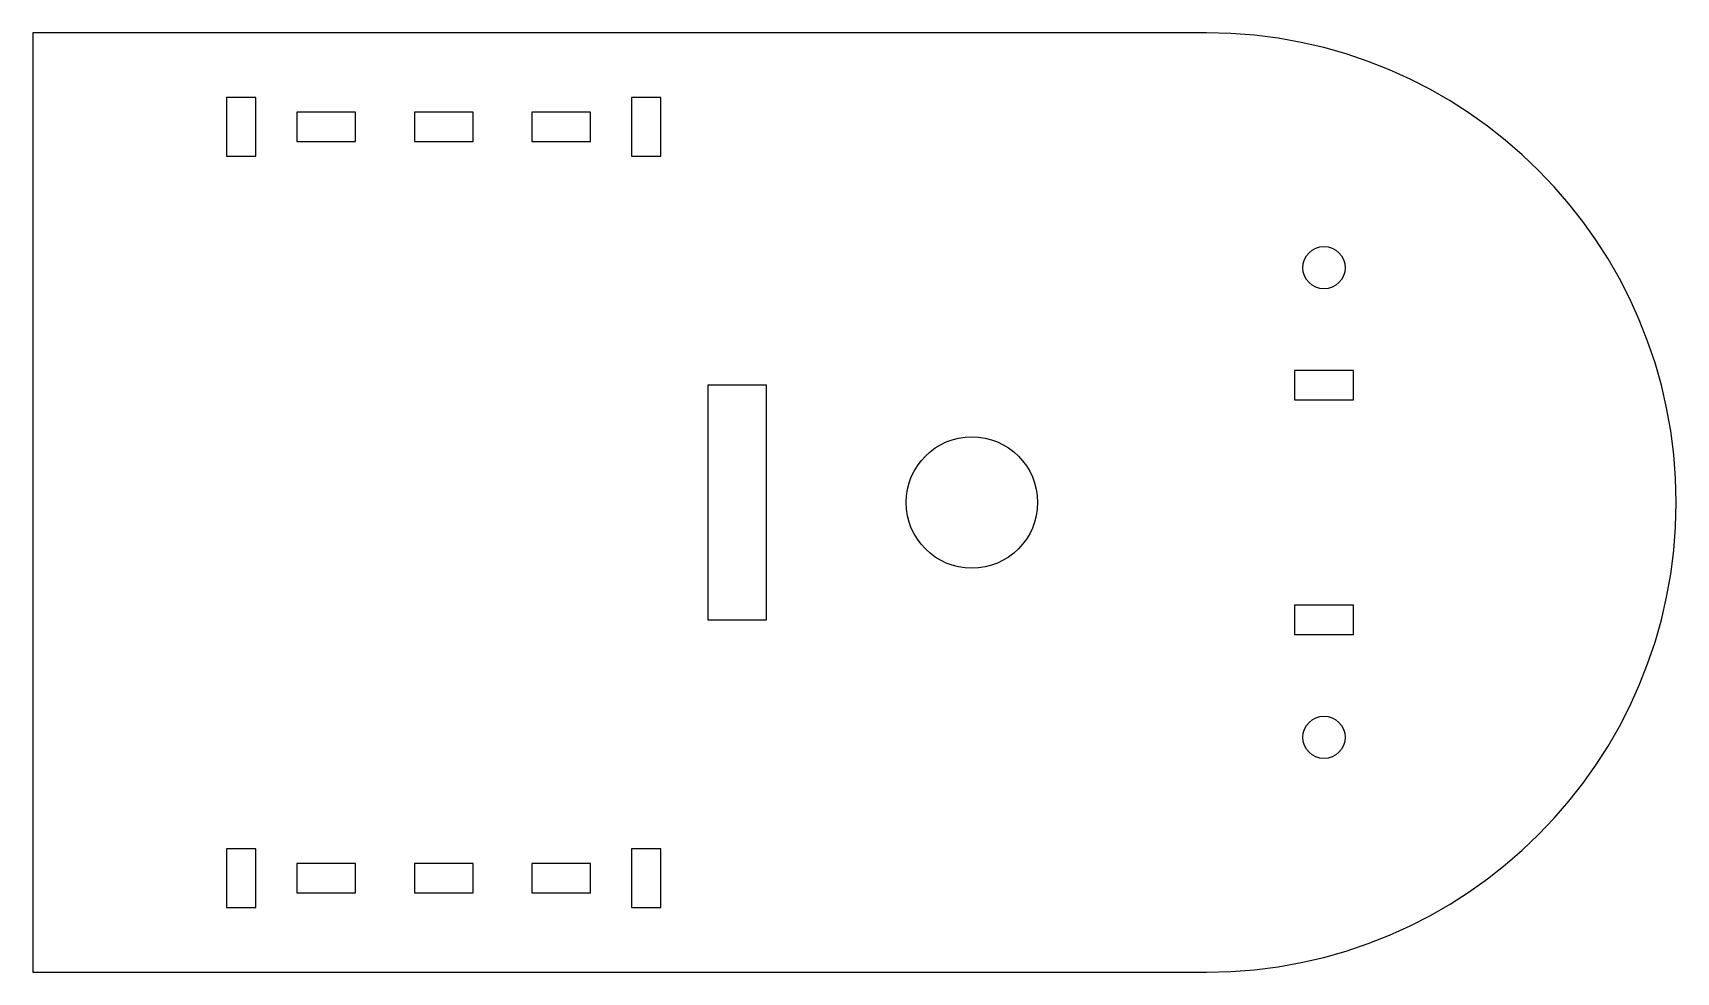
# Model space of a CAD drawing. Header units: inches. Extents: x 0 to 7, y -2 to 2.
import ezdxf

# ---------------------------------------------------------------- set-up
doc = ezdxf.new("R2010")
doc.units = ezdxf.units.IN
doc.header["$MEASUREMENT"] = 0

msp = doc.modelspace()

# ---------------------------------------------------------------- linework, layer by layer
at = {"color": 7, "linetype": 'Continuous', "lineweight": 25}
for p, q in [((5, 2), (0, 2)), ((0, 2), (0, -2)), ((0.95, 1.725), (0.825, 1.725)), ((0.825, 1.725), (0.825, 1.475)), ((0.95, 1.475), (0.95, 1.725)), ((2.675, 1.725), (2.55, 1.725)), ((2.55, 1.725), (2.55, 1.475)), ((2.675, 1.475), (2.675, 1.725)), ((1.125, 1.6625), (1.125, 1.5375)), ((1.375, 1.6625), (1.125, 1.6625)), ((1.375, 1.5375), (1.375, 1.6625)), ((1.875, 1.6625), (1.625, 1.6625)), ((1.625, 1.6625), (1.625, 1.5375)), ((1.875, 1.5375), (1.875, 1.6625)), ((2.375, 1.6625), (2.125, 1.6625)), ((2.125, 1.6625), (2.125, 1.5375)), ((2.375, 1.5375), (2.375, 1.6625)), ((0.825, 1.475), (0.95, 1.475)), ((1.125, 1.5375), (1.375, 1.5375)), ((1.625, 1.5375), (1.875, 1.5375)), ((2.125, 1.5375), (2.375, 1.5375)), ((2.55, 1.475), (2.675, 1.475)), ((5.625, 0.5625), (5.375, 0.5625)), ((5.375, 0.5625), (5.375, 0.4375)), ((5.625, 0.4375), (5.625, 0.5625)), ((3.125, 0.5), (2.875, 0.5)), ((2.875, 0.5), (2.875, -0.5)), ((3.125, -0.5), (3.125, 0.5)), ((5.375, 0.4375), (5.625, 0.4375)), ((5.625, -0.4375), (5.375, -0.4375)), ((5.375, -0.4375), (5.375, -0.5625)), ((5.625, -0.5625), (5.625, -0.4375)), ((2.875, -0.5), (3.125, -0.5)), ((5.375, -0.5625), (5.625, -0.5625)), ((0.95, -1.475), (0.825, -1.475)), ((0.825, -1.475), (0.825, -1.725)), ((0.95, -1.725), (0.95, -1.475)), ((1.125, -1.5375), (1.125, -1.6625)), ((1.375, -1.5375), (1.125, -1.5375)), ((1.375, -1.6625), (1.375, -1.5375)), ((1.875, -1.5375), (1.625, -1.5375)), ((1.625, -1.5375), (1.625, -1.6625)), ((1.875, -1.6625), (1.875, -1.5375)), ((2.125, -1.5375), (2.125, -1.6625)), ((2.375, -1.5375), (2.125, -1.5375)), ((2.375, -1.6625), (2.375, -1.5375)), ((2.675, -1.475), (2.55, -1.475)), ((2.55, -1.475), (2.55, -1.725)), ((2.675, -1.725), (2.675, -1.475)), ((1.125, -1.6625), (1.375, -1.6625)), ((1.625, -1.6625), (1.875, -1.6625)), ((2.125, -1.6625), (2.375, -1.6625)), ((0.825, -1.725), (0.95, -1.725)), ((2.55, -1.725), (2.675, -1.725)), ((0, -2), (5, -2))]:
    msp.add_line(p, q, dxfattribs=at)
for centre, radius in [((5.5, 1), 0.09), ((4, 0), 0.28), ((5.5, -1), 0.09)]:
    msp.add_circle(centre, radius, dxfattribs=at)
msp.add_arc((5, 0), 2, 270, 90, dxfattribs=at)

doc.saveas('drawing.dxf')
